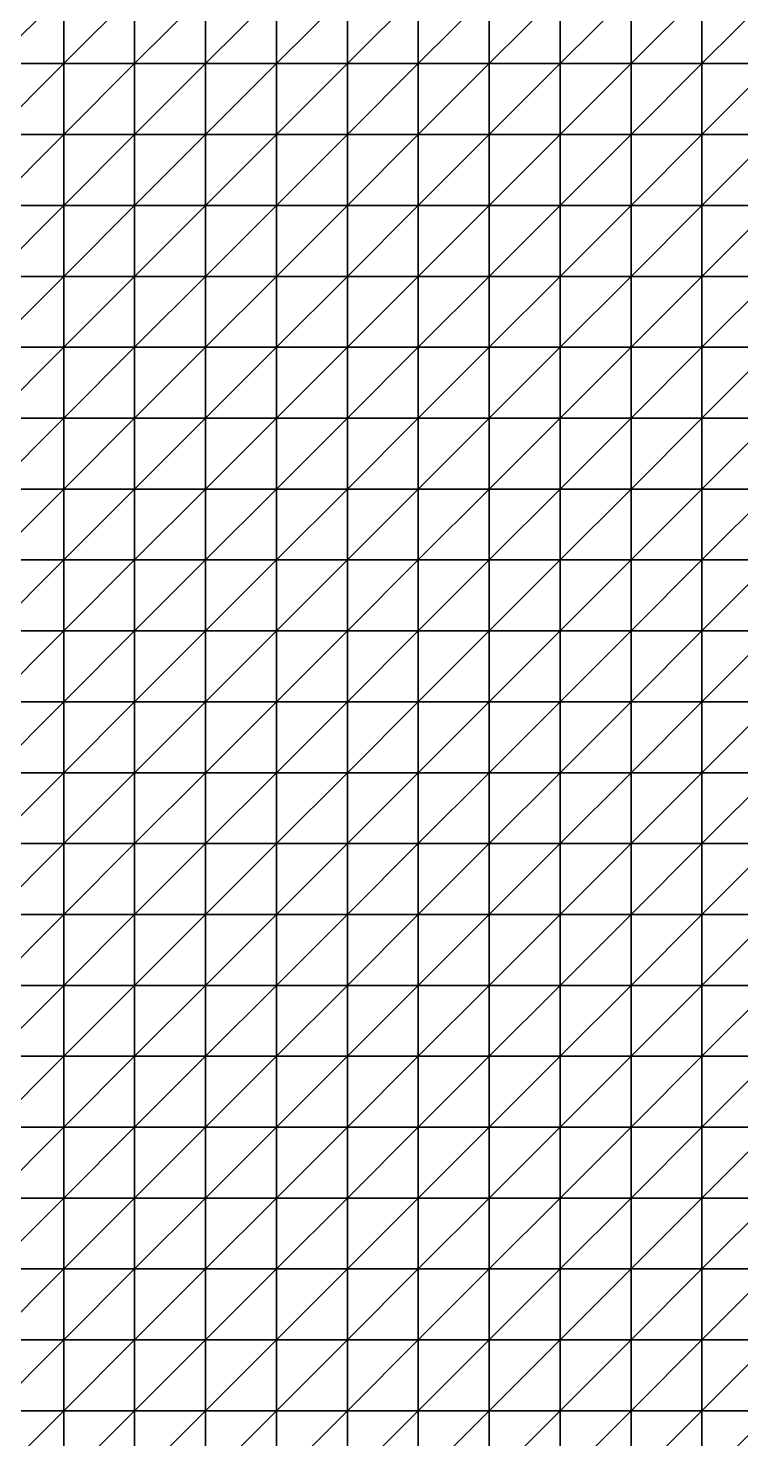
# Model space of a CAD drawing. Header units: metres. Extents: x 351000 to 353000, y 7455000 to 7457000.
# Drawn here: x 351987.5 to 352238.7, y 7455490.1 to 7455987.5 of the extents above; entities that cross this region are included whole.
import ezdxf

# ---------------------------------------------------------------- set-up
doc = ezdxf.new("R2010")
doc.units = ezdxf.units.M

msp = doc.modelspace()

# ---------------------------------------------------------------- linework, layer by layer
at = {"layer": 'BASE_OF_LEACHED_CAP_BOLC'}
for points in [[(351975, 7455975, 1239.16), (352000, 7455975, 1240.79), (352000, 7456000, 1239.24)], [(351975, 7455975, 1239.16), (352000, 7456000, 1239.24), (351975, 7456000, 1237.76)], [(352000, 7455975, 1240.79), (352025, 7455975, 1240.62), (352025, 7456000, 1238.8)], [(352000, 7455975, 1240.79), (352025, 7456000, 1238.8), (352000, 7456000, 1239.24)], [(352025, 7455975, 1240.62), (352050, 7455975, 1238.66), (352050, 7456000, 1236.46)], [(352025, 7455975, 1240.62), (352050, 7456000, 1236.46), (352025, 7456000, 1238.8)], [(352050, 7455975, 1238.66), (352075, 7455975, 1235.34), (352075, 7456000, 1232.65)], [(352050, 7455975, 1238.66), (352075, 7456000, 1232.65), (352050, 7456000, 1236.46)], [(352075, 7455975, 1235.34), (352100, 7455975, 1231.47), (352100, 7456000, 1228.17)], [(352075, 7455975, 1235.34), (352100, 7456000, 1228.17), (352075, 7456000, 1232.65)], [(352100, 7455975, 1231.47), (352125, 7455975, 1228.16), (352125, 7456000, 1224.14)], [(352100, 7455975, 1231.47), (352125, 7456000, 1224.14), (352100, 7456000, 1228.17)], [(352125, 7455975, 1228.16), (352150, 7455975, 1226.54), (352150, 7456000, 1221.72)], [(352125, 7455975, 1228.16), (352150, 7456000, 1221.72), (352125, 7456000, 1224.14)], [(352150, 7455975, 1226.54), (352175, 7455975, 1227.4), (352175, 7456000, 1221.81)], [(352150, 7455975, 1226.54), (352175, 7456000, 1221.81), (352150, 7456000, 1221.72)], [(352175, 7455975, 1227.4), (352200, 7455975, 1230.86), (352200, 7456000, 1224.69)], [(352175, 7455975, 1227.4), (352200, 7456000, 1224.69), (352175, 7456000, 1221.81)], [(352200, 7455975, 1230.86), (352225, 7455975, 1236.3), (352225, 7456000, 1229.86)], [(352200, 7455975, 1230.86), (352225, 7456000, 1229.86), (352200, 7456000, 1224.69)], [(352225, 7455975, 1236.3), (352250, 7455975, 1242.67), (352250, 7456000, 1236.33)], [(352225, 7455975, 1236.3), (352250, 7456000, 1236.33), (352225, 7456000, 1229.86)], [(351975, 7455950, 1238.9), (352000, 7455950, 1240.87), (352000, 7455975, 1240.79)], [(351975, 7455950, 1238.9), (352000, 7455975, 1240.79), (351975, 7455975, 1239.16)], [(352000, 7455950, 1240.87), (352025, 7455950, 1241.25), (352025, 7455975, 1240.62)], [(352000, 7455950, 1240.87), (352025, 7455975, 1240.62), (352000, 7455975, 1240.79)], [(352025, 7455950, 1241.25), (352050, 7455950, 1240.05), (352050, 7455975, 1238.66)], [(352025, 7455950, 1241.25), (352050, 7455975, 1238.66), (352025, 7455975, 1240.62)], [(352050, 7455950, 1240.05), (352075, 7455950, 1237.68), (352075, 7455975, 1235.34)], [(352050, 7455950, 1240.05), (352075, 7455975, 1235.34), (352050, 7455975, 1238.66)], [(352075, 7455950, 1237.68), (352100, 7455950, 1234.95), (352100, 7455975, 1231.47)], [(352075, 7455950, 1237.68), (352100, 7455975, 1231.47), (352075, 7455975, 1235.34)], [(352100, 7455950, 1234.95), (352125, 7455950, 1232.89), (352125, 7455975, 1228.16)], [(352100, 7455950, 1234.95), (352125, 7455975, 1228.16), (352100, 7455975, 1231.47)], [(352125, 7455950, 1232.89), (352150, 7455950, 1232.55), (352150, 7455975, 1226.54)], [(352125, 7455950, 1232.89), (352150, 7455975, 1226.54), (352125, 7455975, 1228.16)], [(352150, 7455950, 1232.55), (352175, 7455950, 1234.54), (352175, 7455975, 1227.4)], [(352150, 7455950, 1232.55), (352175, 7455975, 1227.4), (352150, 7455975, 1226.54)], [(352175, 7455950, 1234.54), (352200, 7455950, 1238.78), (352200, 7455975, 1230.86)], [(352175, 7455950, 1234.54), (352200, 7455975, 1230.86), (352175, 7455975, 1227.4)], [(352200, 7455950, 1238.78), (352225, 7455950, 1244.53), (352225, 7455975, 1236.3)], [(352200, 7455950, 1238.78), (352225, 7455975, 1236.3), (352200, 7455975, 1230.86)], [(352225, 7455950, 1244.53), (352250, 7455950, 1250.71), (352250, 7455975, 1242.67)], [(352225, 7455950, 1244.53), (352250, 7455975, 1242.67), (352225, 7455975, 1236.3)], [(351975, 7455925, 1237.22), (352000, 7455925, 1239.72), (352000, 7455950, 1240.87)], [(351975, 7455925, 1237.22), (352000, 7455950, 1240.87), (351975, 7455950, 1238.9)], [(352000, 7455925, 1239.72), (352025, 7455925, 1240.94), (352025, 7455950, 1241.25)], [(352000, 7455925, 1239.72), (352025, 7455950, 1241.25), (352000, 7455950, 1240.87)], [(352025, 7455925, 1240.94), (352050, 7455925, 1240.85), (352050, 7455950, 1240.05)], [(352025, 7455925, 1240.94), (352050, 7455950, 1240.05), (352025, 7455950, 1241.25)], [(352050, 7455925, 1240.85), (352075, 7455925, 1239.84), (352075, 7455950, 1237.68)], [(352050, 7455925, 1240.85), (352075, 7455950, 1237.68), (352050, 7455950, 1240.05)], [(352075, 7455925, 1239.84), (352100, 7455925, 1238.68), (352100, 7455950, 1234.95)], [(352075, 7455925, 1239.84), (352100, 7455950, 1234.95), (352075, 7455950, 1237.68)], [(352100, 7455925, 1238.68), (352125, 7455925, 1238.33), (352125, 7455950, 1232.89)], [(352100, 7455925, 1238.68), (352125, 7455950, 1232.89), (352100, 7455950, 1234.95)], [(352125, 7455925, 1238.33), (352150, 7455925, 1239.63), (352150, 7455950, 1232.55)], [(352125, 7455925, 1238.33), (352150, 7455950, 1232.55), (352125, 7455950, 1232.89)], [(352150, 7455925, 1239.63), (352175, 7455925, 1242.99), (352175, 7455950, 1234.54)], [(352150, 7455925, 1239.63), (352175, 7455950, 1234.54), (352150, 7455950, 1232.55)], [(352175, 7455925, 1242.99), (352200, 7455925, 1248.11), (352200, 7455950, 1238.78)], [(352175, 7455925, 1242.99), (352200, 7455950, 1238.78), (352175, 7455950, 1234.54)], [(352200, 7455925, 1248.11), (352225, 7455925, 1254.12), (352225, 7455950, 1244.53)], [(352200, 7455925, 1248.11), (352225, 7455950, 1244.53), (352200, 7455950, 1238.78)], [(352225, 7455925, 1254.12), (352250, 7455925, 1259.98), (352250, 7455950, 1250.71)], [(352225, 7455925, 1254.12), (352250, 7455950, 1250.71), (352225, 7455950, 1244.53)], [(351975, 7455900, 1234.61), (352000, 7455900, 1237.79), (352000, 7455925, 1239.72)], [(351975, 7455900, 1234.61), (352000, 7455925, 1239.72), (351975, 7455925, 1237.22)], [(352000, 7455900, 1237.79), (352025, 7455900, 1240.03), (352025, 7455925, 1240.94)], [(352000, 7455900, 1237.79), (352025, 7455925, 1240.94), (352000, 7455925, 1239.72)], [(352025, 7455900, 1240.03), (352050, 7455900, 1241.28), (352050, 7455925, 1240.85)], [(352025, 7455900, 1240.03), (352050, 7455925, 1240.85), (352025, 7455925, 1240.94)], [(352050, 7455900, 1241.28), (352075, 7455900, 1241.92), (352075, 7455925, 1239.84)], [(352050, 7455900, 1241.28), (352075, 7455925, 1239.84), (352050, 7455925, 1240.85)], [(352075, 7455900, 1241.92), (352100, 7455900, 1242.64), (352100, 7455925, 1238.68)], [(352075, 7455900, 1241.92), (352100, 7455925, 1238.68), (352075, 7455925, 1239.84)], [(352100, 7455900, 1242.64), (352125, 7455900, 1244.25), (352125, 7455925, 1238.33)], [(352100, 7455900, 1242.64), (352125, 7455925, 1238.33), (352100, 7455925, 1238.68)], [(352125, 7455900, 1244.25), (352150, 7455900, 1247.41), (352150, 7455925, 1239.63)], [(352125, 7455900, 1244.25), (352150, 7455925, 1239.63), (352125, 7455925, 1238.33)], [(352150, 7455900, 1247.41), (352175, 7455900, 1252.24), (352175, 7455925, 1242.99)], [(352150, 7455900, 1247.41), (352175, 7455925, 1242.99), (352150, 7455925, 1239.63)], [(352175, 7455900, 1252.24), (352200, 7455900, 1258.22), (352200, 7455925, 1248.11)], [(352175, 7455900, 1252.24), (352200, 7455925, 1248.11), (352175, 7455925, 1242.99)], [(352200, 7455900, 1258.22), (352225, 7455900, 1264.38), (352225, 7455925, 1254.12)], [(352200, 7455900, 1258.22), (352225, 7455925, 1254.12), (352200, 7455925, 1248.11)], [(352225, 7455900, 1264.38), (352250, 7455900, 1269.74), (352250, 7455925, 1259.98)], [(352225, 7455900, 1264.38), (352250, 7455925, 1259.98), (352225, 7455925, 1254.12)], [(351975, 7455875, 1231.64), (352000, 7455875, 1235.56), (352000, 7455900, 1237.79)], [(351975, 7455875, 1231.64), (352000, 7455900, 1237.79), (351975, 7455900, 1234.61)], [(352000, 7455875, 1235.56), (352025, 7455875, 1238.88), (352025, 7455900, 1240.03)], [(352000, 7455875, 1235.56), (352025, 7455900, 1240.03), (352000, 7455900, 1237.79)], [(352025, 7455875, 1238.88), (352050, 7455875, 1241.55), (352050, 7455900, 1241.28)], [(352025, 7455875, 1238.88), (352050, 7455900, 1241.28), (352025, 7455900, 1240.03)], [(352050, 7455875, 1241.55), (352075, 7455875, 1243.93), (352075, 7455900, 1241.92)], [(352050, 7455875, 1241.55), (352075, 7455900, 1241.92), (352050, 7455900, 1241.28)], [(352075, 7455875, 1243.93), (352100, 7455875, 1246.62), (352100, 7455900, 1242.64)], [(352075, 7455875, 1243.93), (352100, 7455900, 1242.64), (352075, 7455900, 1241.92)], [(352100, 7455875, 1246.62), (352125, 7455875, 1250.28), (352125, 7455900, 1244.25)], [(352100, 7455875, 1246.62), (352125, 7455900, 1244.25), (352100, 7455900, 1242.64)], [(352125, 7455875, 1250.28), (352150, 7455875, 1255.32), (352150, 7455900, 1247.41)], [(352125, 7455875, 1250.28), (352150, 7455900, 1247.41), (352125, 7455900, 1244.25)], [(352150, 7455875, 1255.32), (352175, 7455875, 1261.58), (352175, 7455900, 1252.24)], [(352150, 7455875, 1255.32), (352175, 7455900, 1252.24), (352150, 7455900, 1247.41)], [(352175, 7455875, 1261.58), (352200, 7455875, 1268.32), (352200, 7455900, 1258.22)], [(352175, 7455875, 1261.58), (352200, 7455900, 1258.22), (352175, 7455900, 1252.24)], [(352200, 7455875, 1268.32), (352225, 7455875, 1274.5), (352225, 7455900, 1264.38)], [(352200, 7455875, 1268.32), (352225, 7455900, 1264.38), (352200, 7455900, 1258.22)], [(352225, 7455875, 1274.5), (352250, 7455875, 1279.21), (352250, 7455900, 1269.74)], [(352225, 7455875, 1274.5), (352250, 7455900, 1269.74), (352225, 7455900, 1264.38)], [(351975, 7455850, 1228.87), (352000, 7455850, 1233.45), (352000, 7455875, 1235.56)], [(351975, 7455850, 1228.87), (352000, 7455875, 1235.56), (351975, 7455875, 1231.64)], [(352000, 7455850, 1233.45), (352025, 7455850, 1237.75), (352025, 7455875, 1238.88)], [(352000, 7455850, 1233.45), (352025, 7455875, 1238.88), (352000, 7455875, 1235.56)], [(352025, 7455850, 1237.75), (352050, 7455850, 1241.73), (352050, 7455875, 1241.55)], [(352025, 7455850, 1237.75), (352050, 7455875, 1241.55), (352025, 7455875, 1238.88)], [(352050, 7455850, 1241.73), (352075, 7455850, 1245.74), (352075, 7455875, 1243.93)], [(352050, 7455850, 1241.73), (352075, 7455875, 1243.93), (352050, 7455875, 1241.55)], [(352075, 7455850, 1245.74), (352100, 7455850, 1250.3), (352100, 7455875, 1246.62)], [(352075, 7455850, 1245.74), (352100, 7455875, 1246.62), (352075, 7455875, 1243.93)], [(352100, 7455850, 1250.3), (352125, 7455850, 1255.91), (352125, 7455875, 1250.28)], [(352100, 7455850, 1250.3), (352125, 7455875, 1250.28), (352100, 7455875, 1246.62)], [(352125, 7455850, 1255.91), (352150, 7455850, 1262.7), (352150, 7455875, 1255.32)], [(352125, 7455850, 1255.91), (352150, 7455875, 1255.32), (352125, 7455875, 1250.28)], [(352150, 7455850, 1262.7), (352175, 7455850, 1270.23), (352175, 7455875, 1261.58)], [(352150, 7455850, 1262.7), (352175, 7455875, 1261.58), (352150, 7455875, 1255.32)], [(352175, 7455850, 1270.23), (352200, 7455850, 1277.59), (352200, 7455875, 1268.32)], [(352175, 7455850, 1270.23), (352200, 7455875, 1268.32), (352175, 7455875, 1261.58)], [(352200, 7455850, 1277.59), (352225, 7455850, 1283.66), (352225, 7455875, 1274.5)], [(352200, 7455850, 1277.59), (352225, 7455875, 1274.5), (352200, 7455875, 1268.32)], [(352225, 7455850, 1283.66), (352250, 7455850, 1287.61), (352250, 7455875, 1279.21)], [(352225, 7455850, 1283.66), (352250, 7455875, 1279.21), (352225, 7455875, 1274.5)], [(351975, 7455825, 1226.71), (352000, 7455825, 1231.75), (352000, 7455850, 1233.45)], [(351975, 7455825, 1226.71), (352000, 7455850, 1233.45), (351975, 7455850, 1228.87)], [(352000, 7455825, 1231.75), (352025, 7455825, 1236.78), (352025, 7455850, 1237.75)], [(352000, 7455825, 1231.75), (352025, 7455850, 1237.75), (352000, 7455850, 1233.45)], [(352025, 7455825, 1236.78), (352050, 7455825, 1241.81), (352050, 7455850, 1241.73)], [(352025, 7455825, 1236.78), (352050, 7455850, 1241.73), (352025, 7455850, 1237.75)], [(352050, 7455825, 1241.81), (352075, 7455825, 1247.18), (352075, 7455850, 1245.74)], [(352050, 7455825, 1241.81), (352075, 7455850, 1245.74), (352050, 7455850, 1241.73)], [(352075, 7455825, 1247.18), (352100, 7455825, 1253.35), (352100, 7455850, 1250.3)], [(352075, 7455825, 1247.18), (352100, 7455850, 1250.3), (352075, 7455850, 1245.74)], [(352100, 7455825, 1253.35), (352125, 7455825, 1260.63), (352125, 7455850, 1255.91)], [(352100, 7455825, 1253.35), (352125, 7455850, 1255.91), (352100, 7455850, 1250.3)], [(352125, 7455825, 1260.63), (352150, 7455825, 1268.91), (352150, 7455850, 1262.7)], [(352125, 7455825, 1260.63), (352150, 7455850, 1262.7), (352125, 7455850, 1255.91)], [(352150, 7455825, 1268.91), (352175, 7455825, 1277.5), (352175, 7455850, 1270.23)], [(352150, 7455825, 1268.91), (352175, 7455850, 1270.23), (352150, 7455850, 1262.7)], [(352175, 7455825, 1277.5), (352200, 7455825, 1285.3), (352200, 7455850, 1277.59)], [(352175, 7455825, 1277.5), (352200, 7455850, 1277.59), (352175, 7455850, 1270.23)], [(352200, 7455825, 1285.3), (352225, 7455825, 1291.16), (352225, 7455850, 1283.66)], [(352200, 7455825, 1285.3), (352225, 7455850, 1283.66), (352200, 7455850, 1277.59)], [(352225, 7455825, 1291.16), (352250, 7455825, 1294.34), (352250, 7455850, 1287.61)], [(352225, 7455825, 1291.16), (352250, 7455850, 1287.61), (352225, 7455850, 1283.66)], [(351975, 7455800, 1225.38), (352000, 7455800, 1230.57), (352000, 7455825, 1231.75)], [(351975, 7455800, 1225.38), (352000, 7455825, 1231.75), (351975, 7455825, 1226.71)], [(352000, 7455800, 1230.57), (352025, 7455800, 1236.01), (352025, 7455825, 1236.78)], [(352000, 7455800, 1230.57), (352025, 7455825, 1236.78), (352000, 7455825, 1231.75)], [(352025, 7455800, 1236.01), (352050, 7455800, 1241.73), (352050, 7455825, 1241.81)], [(352025, 7455800, 1236.01), (352050, 7455825, 1241.81), (352025, 7455825, 1236.78)], [(352050, 7455800, 1241.73), (352075, 7455800, 1248.09), (352075, 7455825, 1247.18)], [(352050, 7455800, 1241.73), (352075, 7455825, 1247.18), (352050, 7455825, 1241.81)], [(352075, 7455800, 1248.09), (352100, 7455800, 1255.49), (352100, 7455825, 1253.35)], [(352075, 7455800, 1248.09), (352100, 7455825, 1253.35), (352075, 7455825, 1247.18)], [(352100, 7455800, 1255.49), (352125, 7455800, 1264.07), (352125, 7455825, 1260.63)], [(352100, 7455800, 1255.49), (352125, 7455825, 1260.63), (352100, 7455825, 1253.35)], [(352125, 7455800, 1264.07), (352150, 7455800, 1273.51), (352150, 7455825, 1268.91)], [(352125, 7455800, 1264.07), (352150, 7455825, 1268.91), (352125, 7455825, 1260.63)], [(352150, 7455800, 1273.51), (352175, 7455800, 1282.88), (352175, 7455825, 1277.5)], [(352150, 7455800, 1273.51), (352175, 7455825, 1277.5), (352150, 7455825, 1268.91)], [(352175, 7455800, 1282.88), (352200, 7455800, 1290.95), (352200, 7455825, 1285.3)], [(352175, 7455800, 1282.88), (352200, 7455825, 1285.3), (352175, 7455825, 1277.5)], [(352200, 7455800, 1290.95), (352225, 7455800, 1296.56), (352225, 7455825, 1291.16)], [(352200, 7455800, 1290.95), (352225, 7455825, 1291.16), (352200, 7455825, 1285.3)], [(352225, 7455800, 1296.56), (352250, 7455800, 1299.06), (352250, 7455825, 1294.34)], [(352225, 7455800, 1296.56), (352250, 7455825, 1294.34), (352225, 7455825, 1291.16)], [(351975, 7455775, 1224.93), (352000, 7455775, 1229.99), (352000, 7455800, 1230.57)], [(351975, 7455775, 1224.93), (352000, 7455800, 1230.57), (351975, 7455800, 1225.38)], [(352000, 7455775, 1229.99), (352025, 7455775, 1235.48), (352025, 7455800, 1236.01)], [(352000, 7455775, 1229.99), (352025, 7455800, 1236.01), (352000, 7455800, 1230.57)], [(352025, 7455775, 1235.48), (352050, 7455775, 1241.51), (352050, 7455800, 1241.73)], [(352025, 7455775, 1235.48), (352050, 7455800, 1241.73), (352025, 7455800, 1236.01)], [(352050, 7455775, 1241.51), (352075, 7455775, 1248.44), (352075, 7455800, 1248.09)], [(352050, 7455775, 1241.51), (352075, 7455800, 1248.09), (352050, 7455800, 1241.73)], [(352075, 7455775, 1248.44), (352100, 7455775, 1256.62), (352100, 7455800, 1255.49)], [(352075, 7455775, 1248.44), (352100, 7455800, 1255.49), (352075, 7455800, 1248.09)], [(352100, 7455775, 1256.62), (352125, 7455775, 1266.08), (352125, 7455800, 1264.07)], [(352100, 7455775, 1256.62), (352125, 7455800, 1264.07), (352100, 7455800, 1255.49)], [(352125, 7455775, 1266.08), (352150, 7455775, 1276.29), (352150, 7455800, 1273.51)], [(352125, 7455775, 1266.08), (352150, 7455800, 1273.51), (352125, 7455800, 1264.07)], [(352150, 7455775, 1276.29), (352175, 7455775, 1286.16), (352175, 7455800, 1282.88)], [(352150, 7455775, 1276.29), (352175, 7455800, 1282.88), (352150, 7455800, 1273.51)], [(352175, 7455775, 1286.16), (352200, 7455775, 1294.34), (352200, 7455800, 1290.95)], [(352175, 7455775, 1286.16), (352200, 7455800, 1290.95), (352175, 7455800, 1282.88)], [(352200, 7455775, 1294.34), (352225, 7455775, 1299.7), (352225, 7455800, 1296.56)], [(352200, 7455775, 1294.34), (352225, 7455800, 1296.56), (352200, 7455800, 1290.95)], [(352225, 7455775, 1299.7), (352250, 7455775, 1301.66), (352250, 7455800, 1299.06)], [(352225, 7455775, 1299.7), (352250, 7455800, 1299.06), (352225, 7455800, 1296.56)], [(351975, 7455750, 1225.36), (352000, 7455750, 1230.03), (352000, 7455775, 1229.99)], [(351975, 7455750, 1225.36), (352000, 7455775, 1229.99), (351975, 7455775, 1224.93)], [(352000, 7455750, 1230.03), (352025, 7455750, 1235.27), (352025, 7455775, 1235.48)], [(352000, 7455750, 1230.03), (352025, 7455775, 1235.48), (352000, 7455775, 1229.99)], [(352025, 7455750, 1235.27), (352050, 7455750, 1241.26), (352050, 7455775, 1241.51)], [(352025, 7455750, 1235.27), (352050, 7455775, 1241.51), (352025, 7455775, 1235.48)], [(352050, 7455750, 1241.26), (352075, 7455750, 1248.36), (352075, 7455775, 1248.44)], [(352050, 7455750, 1241.26), (352075, 7455775, 1248.44), (352050, 7455775, 1241.51)], [(352075, 7455750, 1248.36), (352100, 7455750, 1256.9), (352100, 7455775, 1256.62)], [(352075, 7455750, 1248.36), (352100, 7455775, 1256.62), (352075, 7455775, 1248.44)], [(352100, 7455750, 1256.9), (352125, 7455750, 1266.78), (352125, 7455775, 1266.08)], [(352100, 7455750, 1256.9), (352125, 7455775, 1266.08), (352100, 7455775, 1256.62)], [(352125, 7455750, 1266.78), (352150, 7455750, 1277.36), (352150, 7455775, 1276.29)], [(352125, 7455750, 1266.78), (352150, 7455775, 1276.29), (352125, 7455775, 1266.08)], [(352150, 7455750, 1277.36), (352175, 7455750, 1287.41), (352175, 7455775, 1286.16)], [(352150, 7455750, 1277.36), (352175, 7455775, 1286.16), (352150, 7455775, 1276.29)], [(352175, 7455750, 1287.41), (352200, 7455750, 1295.55), (352200, 7455775, 1294.34)], [(352175, 7455750, 1287.41), (352200, 7455775, 1294.34), (352175, 7455775, 1286.16)], [(352200, 7455750, 1295.55), (352225, 7455750, 1300.66), (352225, 7455775, 1299.7)], [(352200, 7455750, 1295.55), (352225, 7455775, 1299.7), (352200, 7455775, 1294.34)], [(352225, 7455750, 1300.66), (352250, 7455750, 1302.25), (352250, 7455775, 1301.66)], [(352225, 7455750, 1300.66), (352250, 7455775, 1301.66), (352225, 7455775, 1299.7)], [(351975, 7455725, 1226.72), (352000, 7455725, 1230.84), (352000, 7455750, 1230.03)], [(351975, 7455725, 1226.72), (352000, 7455750, 1230.03), (351975, 7455750, 1225.36)], [(352000, 7455725, 1230.84), (352025, 7455725, 1235.6), (352025, 7455750, 1235.27)], [(352000, 7455725, 1230.84), (352025, 7455750, 1235.27), (352000, 7455750, 1230.03)], [(352025, 7455725, 1235.6), (352050, 7455725, 1241.25), (352050, 7455750, 1241.26)], [(352025, 7455725, 1235.6), (352050, 7455750, 1241.26), (352025, 7455750, 1235.27)], [(352050, 7455725, 1241.25), (352075, 7455725, 1248.17), (352075, 7455750, 1248.36)], [(352050, 7455725, 1241.25), (352075, 7455750, 1248.36), (352050, 7455750, 1241.26)], [(352075, 7455725, 1248.17), (352100, 7455725, 1256.63), (352100, 7455750, 1256.9)], [(352075, 7455725, 1248.17), (352100, 7455750, 1256.9), (352075, 7455750, 1248.36)], [(352100, 7455725, 1256.63), (352125, 7455725, 1266.5), (352125, 7455750, 1266.78)], [(352100, 7455725, 1256.63), (352125, 7455750, 1266.78), (352100, 7455750, 1256.9)], [(352125, 7455725, 1266.5), (352150, 7455725, 1277.02), (352150, 7455750, 1277.36)], [(352125, 7455725, 1266.5), (352150, 7455750, 1277.36), (352125, 7455750, 1266.78)], [(352150, 7455725, 1277.02), (352175, 7455725, 1286.94), (352175, 7455750, 1287.41)], [(352150, 7455725, 1277.02), (352175, 7455750, 1287.41), (352150, 7455750, 1277.36)], [(352175, 7455725, 1286.94), (352200, 7455725, 1294.85), (352200, 7455750, 1295.55)], [(352175, 7455725, 1286.94), (352200, 7455750, 1295.55), (352175, 7455750, 1287.41)], [(352200, 7455725, 1294.85), (352225, 7455725, 1299.7), (352225, 7455750, 1300.66)], [(352200, 7455725, 1294.85), (352225, 7455750, 1300.66), (352200, 7455750, 1295.55)], [(352225, 7455725, 1299.7), (352250, 7455725, 1301.06), (352250, 7455750, 1302.25)], [(352225, 7455725, 1299.7), (352250, 7455750, 1302.25), (352225, 7455750, 1300.66)], [(351975, 7455700, 1229.1), (352000, 7455700, 1232.6), (352000, 7455725, 1230.84)], [(351975, 7455700, 1229.1), (352000, 7455725, 1230.84), (351975, 7455725, 1226.72)], [(352000, 7455700, 1232.6), (352025, 7455700, 1236.74), (352025, 7455725, 1235.6)], [(352000, 7455700, 1232.6), (352025, 7455725, 1235.6), (352000, 7455725, 1230.84)], [(352025, 7455700, 1236.74), (352050, 7455700, 1241.82), (352050, 7455725, 1241.25)], [(352025, 7455700, 1236.74), (352050, 7455725, 1241.25), (352025, 7455725, 1235.6)], [(352050, 7455700, 1241.82), (352075, 7455700, 1248.25), (352075, 7455725, 1248.17)], [(352050, 7455700, 1241.82), (352075, 7455725, 1248.17), (352050, 7455725, 1241.25)], [(352075, 7455700, 1248.25), (352100, 7455700, 1256.27), (352100, 7455725, 1256.63)], [(352075, 7455700, 1248.25), (352100, 7455725, 1256.63), (352075, 7455725, 1248.17)], [(352100, 7455700, 1256.27), (352125, 7455700, 1265.7), (352125, 7455725, 1266.5)], [(352100, 7455700, 1256.27), (352125, 7455725, 1266.5), (352100, 7455725, 1256.63)], [(352125, 7455700, 1265.7), (352150, 7455700, 1275.75), (352150, 7455725, 1277.02)], [(352125, 7455700, 1265.7), (352150, 7455725, 1277.02), (352125, 7455725, 1266.5)], [(352150, 7455700, 1275.75), (352175, 7455700, 1285.18), (352175, 7455725, 1286.94)], [(352150, 7455700, 1275.75), (352175, 7455725, 1286.94), (352150, 7455725, 1277.02)], [(352175, 7455700, 1285.18), (352200, 7455700, 1292.64), (352200, 7455725, 1294.85)], [(352175, 7455700, 1285.18), (352200, 7455725, 1294.85), (352175, 7455725, 1286.94)], [(352200, 7455700, 1292.64), (352225, 7455700, 1297.15), (352225, 7455725, 1299.7)], [(352200, 7455700, 1292.64), (352225, 7455725, 1299.7), (352200, 7455725, 1294.85)], [(352225, 7455700, 1297.15), (352250, 7455700, 1298.35), (352250, 7455725, 1301.06)], [(352225, 7455700, 1297.15), (352250, 7455725, 1301.06), (352225, 7455725, 1299.7)], [(351975, 7455675, 1232.65), (352000, 7455675, 1235.55), (352000, 7455700, 1232.6)], [(351975, 7455675, 1232.65), (352000, 7455700, 1232.6), (351975, 7455700, 1229.1)], [(352000, 7455675, 1235.55), (352025, 7455675, 1238.99), (352025, 7455700, 1236.74)], [(352000, 7455675, 1235.55), (352025, 7455700, 1236.74), (352000, 7455700, 1232.6)], [(352025, 7455675, 1238.99), (352050, 7455675, 1243.33), (352050, 7455700, 1241.82)], [(352025, 7455675, 1238.99), (352050, 7455700, 1241.82), (352025, 7455700, 1236.74)], [(352050, 7455675, 1243.33), (352075, 7455675, 1249.01), (352075, 7455700, 1248.25)], [(352050, 7455675, 1243.33), (352075, 7455700, 1248.25), (352050, 7455700, 1241.82)], [(352075, 7455675, 1249.01), (352100, 7455675, 1256.25), (352100, 7455700, 1256.27)], [(352075, 7455675, 1249.01), (352100, 7455700, 1256.27), (352075, 7455700, 1248.25)], [(352100, 7455675, 1256.25), (352125, 7455675, 1264.84), (352125, 7455700, 1265.7)], [(352100, 7455675, 1256.25), (352125, 7455700, 1265.7), (352100, 7455700, 1256.27)], [(352125, 7455675, 1264.84), (352150, 7455675, 1274.02), (352150, 7455700, 1275.75)], [(352125, 7455675, 1264.84), (352150, 7455700, 1275.75), (352125, 7455700, 1265.7)], [(352150, 7455675, 1274.02), (352175, 7455675, 1282.58), (352175, 7455700, 1285.18)], [(352150, 7455675, 1274.02), (352175, 7455700, 1285.18), (352150, 7455700, 1275.75)], [(352175, 7455675, 1282.58), (352200, 7455675, 1289.3), (352200, 7455700, 1292.64)], [(352175, 7455675, 1282.58), (352200, 7455700, 1292.64), (352175, 7455700, 1285.18)], [(352200, 7455675, 1289.3), (352225, 7455675, 1293.29), (352225, 7455700, 1297.15)], [(352200, 7455675, 1289.3), (352225, 7455700, 1297.15), (352200, 7455700, 1292.64)], [(352225, 7455675, 1293.29), (352250, 7455675, 1294.29), (352250, 7455700, 1298.35)], [(352225, 7455675, 1293.29), (352250, 7455700, 1298.35), (352225, 7455700, 1297.15)], [(351975, 7455650, 1237.49), (352000, 7455650, 1239.87), (352000, 7455675, 1235.55)], [(351975, 7455650, 1237.49), (352000, 7455675, 1235.55), (351975, 7455675, 1232.65)], [(352000, 7455650, 1239.87), (352025, 7455650, 1242.56), (352025, 7455675, 1238.99)], [(352000, 7455650, 1239.87), (352025, 7455675, 1238.99), (352000, 7455675, 1235.55)], [(352025, 7455650, 1242.56), (352050, 7455650, 1246.04), (352050, 7455675, 1243.33)], [(352025, 7455650, 1242.56), (352050, 7455675, 1243.33), (352025, 7455675, 1238.99)], [(352050, 7455650, 1246.04), (352075, 7455650, 1250.75), (352075, 7455675, 1249.01)], [(352050, 7455650, 1246.04), (352075, 7455675, 1249.01), (352050, 7455675, 1243.33)], [(352075, 7455650, 1250.75), (352100, 7455650, 1256.9), (352100, 7455675, 1256.25)], [(352075, 7455650, 1250.75), (352100, 7455675, 1256.25), (352075, 7455675, 1249.01)], [(352100, 7455650, 1256.9), (352125, 7455650, 1264.29), (352125, 7455675, 1264.84)], [(352100, 7455650, 1256.9), (352125, 7455675, 1264.84), (352100, 7455675, 1256.25)], [(352125, 7455650, 1264.29), (352150, 7455650, 1272.18), (352150, 7455675, 1274.02)], [(352125, 7455650, 1264.29), (352150, 7455675, 1274.02), (352125, 7455675, 1264.84)], [(352150, 7455650, 1272.18), (352175, 7455650, 1279.48), (352175, 7455675, 1282.58)], [(352150, 7455650, 1272.18), (352175, 7455675, 1282.58), (352150, 7455675, 1274.02)], [(352175, 7455650, 1279.48), (352200, 7455650, 1285.1), (352200, 7455675, 1289.3)], [(352175, 7455650, 1279.48), (352200, 7455675, 1289.3), (352175, 7455675, 1282.58)], [(352200, 7455650, 1285.1), (352225, 7455650, 1288.32), (352225, 7455675, 1293.29)], [(352200, 7455650, 1285.1), (352225, 7455675, 1293.29), (352200, 7455675, 1289.3)], [(352225, 7455650, 1288.32), (352250, 7455650, 1288.98), (352250, 7455675, 1294.29)], [(352225, 7455650, 1288.32), (352250, 7455675, 1294.29), (352225, 7455675, 1293.29)], [(351975, 7455625, 1243.63), (352000, 7455625, 1245.57), (352000, 7455650, 1239.87)], [(351975, 7455625, 1243.63), (352000, 7455650, 1239.87), (351975, 7455650, 1237.49)], [(352000, 7455625, 1245.57), (352025, 7455625, 1247.53), (352025, 7455650, 1242.56)], [(352000, 7455625, 1245.57), (352025, 7455650, 1242.56), (352000, 7455650, 1239.87)], [(352025, 7455625, 1247.53), (352050, 7455625, 1250.04), (352050, 7455650, 1246.04)], [(352025, 7455625, 1247.53), (352050, 7455650, 1246.04), (352025, 7455650, 1242.56)], [(352050, 7455625, 1250.04), (352075, 7455625, 1253.61), (352075, 7455650, 1250.75)], [(352050, 7455625, 1250.04), (352075, 7455650, 1250.75), (352050, 7455650, 1246.04)], [(352075, 7455625, 1253.61), (352100, 7455625, 1258.42), (352100, 7455650, 1256.9)], [(352075, 7455625, 1253.61), (352100, 7455650, 1256.9), (352075, 7455650, 1250.75)], [(352100, 7455625, 1258.42), (352125, 7455625, 1264.25), (352125, 7455650, 1264.29)], [(352100, 7455625, 1258.42), (352125, 7455650, 1264.29), (352100, 7455650, 1256.9)], [(352125, 7455625, 1264.25), (352150, 7455625, 1270.45), (352150, 7455650, 1272.18)], [(352125, 7455625, 1264.25), (352150, 7455650, 1272.18), (352125, 7455650, 1264.29)], [(352150, 7455625, 1270.45), (352175, 7455625, 1276.07), (352175, 7455650, 1279.48)], [(352150, 7455625, 1270.45), (352175, 7455650, 1279.48), (352150, 7455650, 1272.18)], [(352175, 7455625, 1276.07), (352200, 7455625, 1280.21), (352200, 7455650, 1285.1)], [(352175, 7455625, 1276.07), (352200, 7455650, 1285.1), (352175, 7455650, 1279.48)], [(352200, 7455625, 1280.21), (352225, 7455625, 1282.35), (352225, 7455650, 1288.32)], [(352200, 7455625, 1280.21), (352225, 7455650, 1288.32), (352200, 7455650, 1285.1)], [(352225, 7455625, 1282.35), (352250, 7455625, 1282.46), (352250, 7455650, 1288.98)], [(352225, 7455625, 1282.35), (352250, 7455650, 1288.98), (352225, 7455650, 1288.32)], [(351975, 7455600, 1250.9), (352000, 7455600, 1252.48), (352000, 7455625, 1245.57)], [(351975, 7455600, 1250.9), (352000, 7455625, 1245.57), (351975, 7455625, 1243.63)], [(352000, 7455600, 1252.48), (352025, 7455600, 1253.72), (352025, 7455625, 1247.53)], [(352000, 7455600, 1252.48), (352025, 7455625, 1247.53), (352000, 7455625, 1245.57)], [(352025, 7455600, 1253.72), (352050, 7455600, 1255.22), (352050, 7455625, 1250.04)], [(352025, 7455600, 1253.72), (352050, 7455625, 1250.04), (352025, 7455625, 1247.53)], [(352050, 7455600, 1255.22), (352075, 7455600, 1257.49), (352075, 7455625, 1253.61)], [(352050, 7455600, 1255.22), (352075, 7455625, 1253.61), (352050, 7455625, 1250.04)], [(352075, 7455600, 1257.49), (352100, 7455600, 1260.72), (352100, 7455625, 1258.42)], [(352075, 7455600, 1257.49), (352100, 7455625, 1258.42), (352075, 7455625, 1253.61)], [(352100, 7455600, 1260.72), (352125, 7455600, 1264.7), (352125, 7455625, 1264.25)], [(352100, 7455600, 1260.72), (352125, 7455625, 1264.25), (352100, 7455625, 1258.42)], [(352125, 7455600, 1264.7), (352150, 7455600, 1268.84), (352150, 7455625, 1270.45)], [(352125, 7455600, 1264.7), (352150, 7455625, 1270.45), (352125, 7455625, 1264.25)], [(352150, 7455600, 1268.84), (352175, 7455600, 1272.39), (352175, 7455625, 1276.07)], [(352150, 7455600, 1268.84), (352175, 7455625, 1276.07), (352150, 7455625, 1270.45)], [(352175, 7455600, 1272.39), (352200, 7455600, 1274.69), (352200, 7455625, 1280.21)], [(352175, 7455600, 1272.39), (352200, 7455625, 1280.21), (352175, 7455625, 1276.07)], [(352200, 7455600, 1274.69), (352225, 7455600, 1275.44), (352225, 7455625, 1282.35)], [(352200, 7455600, 1274.69), (352225, 7455625, 1282.35), (352200, 7455625, 1280.21)], [(352225, 7455600, 1275.44), (352250, 7455600, 1274.78), (352250, 7455625, 1282.46)], [(352225, 7455600, 1275.44), (352250, 7455625, 1282.46), (352225, 7455625, 1282.35)], [(351975, 7455575, 1258.85), (352000, 7455575, 1260.13), (352000, 7455600, 1252.48)], [(351975, 7455575, 1258.85), (352000, 7455600, 1252.48), (351975, 7455600, 1250.9)], [(352000, 7455575, 1260.13), (352025, 7455575, 1260.68), (352025, 7455600, 1253.72)], [(352000, 7455575, 1260.13), (352025, 7455600, 1253.72), (352000, 7455600, 1252.48)], [(352025, 7455575, 1260.68), (352050, 7455575, 1261.16), (352050, 7455600, 1255.22)], [(352025, 7455575, 1260.68), (352050, 7455600, 1255.22), (352025, 7455600, 1253.72)], [(352050, 7455575, 1261.16), (352075, 7455575, 1262.04), (352075, 7455600, 1257.49)], [(352050, 7455575, 1261.16), (352075, 7455600, 1257.49), (352050, 7455600, 1255.22)], [(352075, 7455575, 1262.04), (352100, 7455575, 1263.53), (352100, 7455600, 1260.72)], [(352075, 7455575, 1262.04), (352100, 7455600, 1260.72), (352075, 7455600, 1257.49)], [(352100, 7455575, 1263.53), (352125, 7455575, 1265.41), (352125, 7455600, 1264.7)], [(352100, 7455575, 1263.53), (352125, 7455600, 1264.7), (352100, 7455600, 1260.72)], [(352125, 7455575, 1265.41), (352150, 7455575, 1267.23), (352150, 7455600, 1268.84)], [(352125, 7455575, 1265.41), (352150, 7455600, 1268.84), (352125, 7455600, 1264.7)], [(352150, 7455575, 1267.23), (352175, 7455575, 1268.42), (352175, 7455600, 1272.39)], [(352150, 7455575, 1267.23), (352175, 7455600, 1272.39), (352150, 7455600, 1268.84)], [(352175, 7455575, 1268.42), (352200, 7455575, 1268.6), (352200, 7455600, 1274.69)], [(352175, 7455575, 1268.42), (352200, 7455600, 1274.69), (352175, 7455600, 1272.39)], [(352200, 7455575, 1268.6), (352225, 7455575, 1267.7), (352225, 7455600, 1275.44)], [(352200, 7455575, 1268.6), (352225, 7455600, 1275.44), (352200, 7455600, 1274.69)], [(352225, 7455575, 1267.7), (352250, 7455575, 1266.1), (352250, 7455600, 1274.78)], [(352225, 7455575, 1267.7), (352250, 7455600, 1274.78), (352225, 7455600, 1275.44)], [(351975, 7455550, 1266.82), (352000, 7455550, 1267.81), (352000, 7455575, 1260.13)], [(351975, 7455550, 1266.82), (352000, 7455575, 1260.13), (351975, 7455575, 1258.85)], [(352000, 7455550, 1267.81), (352025, 7455550, 1267.72), (352025, 7455575, 1260.68)], [(352000, 7455550, 1267.81), (352025, 7455575, 1260.68), (352000, 7455575, 1260.13)], [(352025, 7455550, 1267.72), (352050, 7455550, 1267.19), (352050, 7455575, 1261.16)], [(352025, 7455550, 1267.72), (352050, 7455575, 1261.16), (352025, 7455575, 1260.68)], [(352050, 7455550, 1267.19), (352075, 7455550, 1266.69), (352075, 7455575, 1262.04)], [(352050, 7455550, 1267.19), (352075, 7455575, 1262.04), (352050, 7455575, 1261.16)], [(352075, 7455550, 1266.69), (352100, 7455550, 1266.36), (352100, 7455575, 1263.53)], [(352075, 7455550, 1266.69), (352100, 7455575, 1263.53), (352075, 7455575, 1262.04)], [(352100, 7455550, 1266.36), (352125, 7455550, 1266.06), (352125, 7455575, 1265.41)], [(352100, 7455550, 1266.36), (352125, 7455575, 1265.41), (352100, 7455575, 1263.53)], [(352125, 7455550, 1266.06), (352150, 7455550, 1265.43), (352150, 7455575, 1267.23)], [(352125, 7455550, 1266.06), (352150, 7455575, 1267.23), (352125, 7455575, 1265.41)], [(352150, 7455550, 1265.43), (352175, 7455550, 1264.13), (352175, 7455575, 1268.42)], [(352150, 7455550, 1265.43), (352175, 7455575, 1268.42), (352150, 7455575, 1267.23)], [(352175, 7455550, 1264.13), (352200, 7455550, 1262.04), (352200, 7455575, 1268.6)], [(352175, 7455550, 1264.13), (352200, 7455575, 1268.6), (352175, 7455575, 1268.42)], [(352200, 7455550, 1262.04), (352225, 7455550, 1259.38), (352225, 7455575, 1267.7)], [(352200, 7455550, 1262.04), (352225, 7455575, 1267.7), (352200, 7455575, 1268.6)], [(352225, 7455550, 1259.38), (352250, 7455550, 1256.73), (352250, 7455575, 1266.1)], [(352225, 7455550, 1259.38), (352250, 7455575, 1266.1), (352225, 7455575, 1267.7)], [(351975, 7455525, 1273.92), (352000, 7455525, 1274.61), (352000, 7455550, 1267.81)], [(351975, 7455525, 1273.92), (352000, 7455550, 1267.81), (351975, 7455550, 1266.82)], [(352000, 7455525, 1274.61), (352025, 7455525, 1273.94), (352025, 7455550, 1267.72)], [(352000, 7455525, 1274.61), (352025, 7455550, 1267.72), (352000, 7455550, 1267.81)], [(352025, 7455525, 1273.94), (352050, 7455525, 1272.51), (352050, 7455550, 1267.19)], [(352025, 7455525, 1273.94), (352050, 7455550, 1267.19), (352025, 7455550, 1267.72)], [(352050, 7455525, 1272.51), (352075, 7455525, 1270.72), (352075, 7455550, 1266.69)], [(352050, 7455525, 1272.51), (352075, 7455550, 1266.69), (352050, 7455550, 1267.19)], [(352075, 7455525, 1270.72), (352100, 7455525, 1268.7), (352100, 7455550, 1266.36)], [(352075, 7455525, 1270.72), (352100, 7455550, 1266.36), (352075, 7455550, 1266.69)], [(352100, 7455525, 1268.7), (352125, 7455525, 1266.3), (352125, 7455550, 1266.06)], [(352100, 7455525, 1268.7), (352125, 7455550, 1266.06), (352100, 7455550, 1266.36)], [(352125, 7455525, 1266.3), (352150, 7455525, 1263.31), (352150, 7455550, 1265.43)], [(352125, 7455525, 1266.3), (352150, 7455550, 1265.43), (352125, 7455550, 1266.06)], [(352150, 7455525, 1263.31), (352175, 7455525, 1259.58), (352175, 7455550, 1264.13)], [(352150, 7455525, 1263.31), (352175, 7455550, 1264.13), (352150, 7455550, 1265.43)], [(352175, 7455525, 1259.58), (352200, 7455525, 1255.28), (352200, 7455550, 1262.04)], [(352175, 7455525, 1259.58), (352200, 7455550, 1262.04), (352175, 7455550, 1264.13)], [(352200, 7455525, 1255.28), (352225, 7455525, 1250.9), (352225, 7455550, 1259.38)], [(352200, 7455525, 1255.28), (352225, 7455550, 1259.38), (352200, 7455550, 1262.04)], [(352225, 7455525, 1250.9), (352250, 7455525, 1247.23), (352250, 7455550, 1256.73)], [(352225, 7455525, 1250.9), (352250, 7455550, 1256.73), (352225, 7455550, 1259.38)], [(351975, 7455500, 1279.21), (352000, 7455500, 1279.57), (352000, 7455525, 1274.61)], [(351975, 7455500, 1279.21), (352000, 7455525, 1274.61), (351975, 7455525, 1273.92)], [(352000, 7455500, 1279.57), (352025, 7455500, 1278.43), (352025, 7455525, 1273.94)], [(352000, 7455500, 1279.57), (352025, 7455525, 1273.94), (352000, 7455525, 1274.61)], [(352025, 7455500, 1278.43), (352050, 7455500, 1276.31), (352050, 7455525, 1272.51)], [(352025, 7455500, 1278.43), (352050, 7455525, 1272.51), (352025, 7455525, 1273.94)], [(352050, 7455500, 1276.31), (352075, 7455500, 1273.51), (352075, 7455525, 1270.72)], [(352050, 7455500, 1276.31), (352075, 7455525, 1270.72), (352050, 7455525, 1272.51)], [(352075, 7455500, 1273.51), (352100, 7455500, 1270.08), (352100, 7455525, 1268.7)], [(352075, 7455500, 1273.51), (352100, 7455525, 1268.7), (352075, 7455525, 1270.72)], [(352100, 7455500, 1270.08), (352125, 7455500, 1265.9), (352125, 7455525, 1266.3)], [(352100, 7455500, 1270.08), (352125, 7455525, 1266.3), (352100, 7455525, 1268.7)], [(352125, 7455500, 1265.9), (352150, 7455500, 1260.84), (352150, 7455525, 1263.31)], [(352125, 7455500, 1265.9), (352150, 7455525, 1263.31), (352125, 7455525, 1266.3)], [(352150, 7455500, 1260.84), (352175, 7455500, 1254.99), (352175, 7455525, 1259.58)], [(352150, 7455500, 1260.84), (352175, 7455525, 1259.58), (352150, 7455525, 1263.31)], [(352175, 7455500, 1254.99), (352200, 7455500, 1248.73), (352200, 7455525, 1255.28)], [(352175, 7455500, 1254.99), (352200, 7455525, 1255.28), (352175, 7455525, 1259.58)], [(352200, 7455500, 1248.73), (352225, 7455500, 1242.83), (352225, 7455525, 1250.9)], [(352200, 7455500, 1248.73), (352225, 7455525, 1250.9), (352200, 7455525, 1255.28)], [(352225, 7455500, 1242.83), (352250, 7455500, 1238.28), (352250, 7455525, 1247.23)], [(352225, 7455500, 1242.83), (352250, 7455525, 1247.23), (352225, 7455525, 1250.9)], [(351975, 7455475, 1281.84), (352000, 7455475, 1281.9), (352000, 7455500, 1279.57)], [(351975, 7455475, 1281.84), (352000, 7455500, 1279.57), (351975, 7455500, 1279.21)], [(352000, 7455475, 1281.9), (352025, 7455475, 1280.49), (352025, 7455500, 1278.43)], [(352000, 7455475, 1281.9), (352025, 7455500, 1278.43), (352000, 7455500, 1279.57)], [(352025, 7455475, 1280.49), (352050, 7455475, 1277.99), (352050, 7455500, 1276.31)], [(352025, 7455475, 1280.49), (352050, 7455500, 1276.31), (352025, 7455500, 1278.43)], [(352050, 7455475, 1277.99), (352075, 7455475, 1274.6), (352075, 7455500, 1273.51)], [(352050, 7455475, 1277.99), (352075, 7455500, 1273.51), (352050, 7455500, 1276.31)], [(352075, 7455475, 1274.6), (352100, 7455475, 1270.24), (352100, 7455500, 1270.08)], [(352075, 7455475, 1274.6), (352100, 7455500, 1270.08), (352075, 7455500, 1273.51)], [(352100, 7455475, 1270.24), (352125, 7455475, 1264.79), (352125, 7455500, 1265.9)], [(352100, 7455475, 1270.24), (352125, 7455500, 1265.9), (352100, 7455500, 1270.08)], [(352125, 7455475, 1264.79), (352150, 7455475, 1258.19), (352150, 7455500, 1260.84)], [(352125, 7455475, 1264.79), (352150, 7455500, 1260.84), (352125, 7455500, 1265.9)], [(352150, 7455475, 1258.19), (352175, 7455475, 1250.69), (352175, 7455500, 1254.99)], [(352150, 7455475, 1258.19), (352175, 7455500, 1254.99), (352150, 7455500, 1260.84)], [(352175, 7455475, 1250.69), (352200, 7455475, 1242.91), (352200, 7455500, 1248.73)], [(352175, 7455475, 1250.69), (352200, 7455500, 1248.73), (352175, 7455500, 1254.99)], [(352200, 7455475, 1242.91), (352225, 7455475, 1235.84), (352225, 7455500, 1242.83)], [(352200, 7455475, 1242.91), (352225, 7455500, 1242.83), (352200, 7455500, 1248.73)], [(352225, 7455475, 1235.84), (352250, 7455475, 1230.63), (352250, 7455500, 1238.28)], [(352225, 7455475, 1235.84), (352250, 7455500, 1238.28), (352225, 7455500, 1242.83)]]:
    msp.add_3dface(points, dxfattribs=at)

doc.saveas('drawing.dxf')
